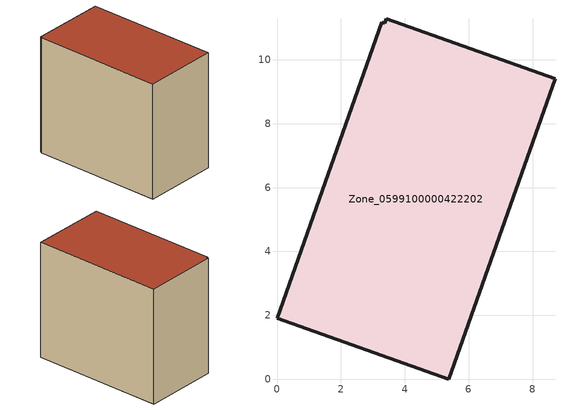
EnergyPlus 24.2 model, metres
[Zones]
Zone_0599100000422202
 floor ground (C_G): 3.42,11.28 8.7,9.4 5.37,0 0,1.91 3.28,11.18 3.37,11.14 z0.6
 wall outside (C_F): 5.37,0 8.7,9.4 3.42,11.28 3.37,11.14 3.28,11.18 0,1.91 5.37,0 z0.6:9.38
 roof outside (C_R): 8.7,9.4 3.42,11.28 3.37,11.14 3.28,11.18 0,1.91 5.37,0 z9.38
[BUILDING]
Pand.0599100000422202: North Axis=0; Terrain=City; Loads Convergence Tolerance Value=0.04; Temperature Convergence Tolerance Value=0.4; Solar Distribution=FullExterior; Maximum Number of Warmup Days=25; Minimum Number of Warmup Days=1
[Site:Location]
Rotterdam.The.Hague.AP_ZH_NLD Design_Conditions: Latitude=51.96; Longitude=4.45; Time Zone=1; Elevation=-4.5
[SITE:GROUNDTEMPERATURE:BUILDINGSURFACE]
18, 18, 18, 18, 18, 18, 18, 18, 18, 18, 18, 18
[MATERIAL] Thermal Absorptance=0.9; Solar Absorptance=0.7; Visible Absorptance=0.7
Name | Roughness | Thickness | Conductivity | Density | Specific Heat
G.TI.2006-2014 | MediumSmooth | 0.15 | 0.06 | 540 | 1210
F.TI.2006-2014 | Rough | 0.3 | 0.12 | 1920 | 840
R.TI.2006-2014 | MediumRough | 0.2 | 0.08 | 1500 | 1000
[CONSTRUCTION]
C_G: G.TI.2006-2014
C_F: F.TI.2006-2014
C_R: R.TI.2006-2014
[ZONE]
Zone_0599100000422202: Type=1; Multiplier=1; Ceiling Height=Autocalculate; Volume=Autocalculate; Floor Area=autocalculate; Part of Total Floor Area=Yes
[ZONEINFILTRATION:DESIGNFLOWRATE]
Infil_Zone_0599100000422202: Zone or ZoneList or Space or SpaceList=Zone_0599100000422202; Schedule=AlwaysOn; Design Flow Rate Calculation Method=Flow/Area; Flow Rate per Floor Area=0.0015; Constant Term Coefficient=1; Temperature Term Coefficient=0; Velocity Term Coefficient=0; Velocity Squared Term Coefficient=0
[HVACTEMPLATE:ZONE:IDEALLOADSAIRSYSTEM]
Zone_0599100000422202: Maximum Heating Supply Air Temperature=50; Minimum Cooling Supply Air Temperature=13; Maximum Heating Supply Air Humidity Ratio=0.0156; Minimum Cooling Supply Air Humidity Ratio=0.0077; Heating Limit=NoLimit; Cooling Limit=NoLimit; Dehumidification Control Type=ConstantSensibleHeatRatio; Cooling Sensible Heat Ratio=0.7; Dehumidification Setpoint=60; Humidification Control Type=None; Humidification Setpoint=30; Outdoor Air Method=None; Outdoor Air Flow Rate per Person=0.00944; Outdoor Air Flow Rate per Zone Floor Area=0; Outdoor Air Flow Rate per Zone=0; Demand Controlled Ventilation Type=None; Outdoor Air Economizer Type=NoEconomizer; Heat Recovery Type=None; Sensible Heat Recovery Effectiveness=0.7; Latent Heat Recovery Effectiveness=0.65
[ZONECONTROL:THERMOSTAT]
ThermostatControl_Zone_0599100000422202: Zone or ZoneList=Zone_0599100000422202; Control Type Schedule=DualSetpointControlType; Control 1=Thermostat_Zone_0599100000422202; Temperature Difference Between Cutout And Setpoint=0
[THERMOSTATSETPOINT:DUALSETPOINT]
Thermostat_Zone_0599100000422202: Heating Setpoint Temperature Schedule=HeatingSetpoint_Zone_0599100000422202; Cooling Setpoint Temperature Schedule=CoolingSetpoint_Zone_0599100000422202
[SCHEDULE:COMPACT]
HeatingSetpoint_Zone_0599100000422202: Through: 12/31, For: AllDays, Until: 24:00, 21
CoolingSetpoint_Zone_0599100000422202: Through: 12/31, For: AllDays, Until: 24:00, 24
DualSetpointControlType: Through: 12/31, For: AllDays, Until: 24:00, 4
AlwaysOn: Through: 12/31, For: AllDays, Until: 24:00, 1
